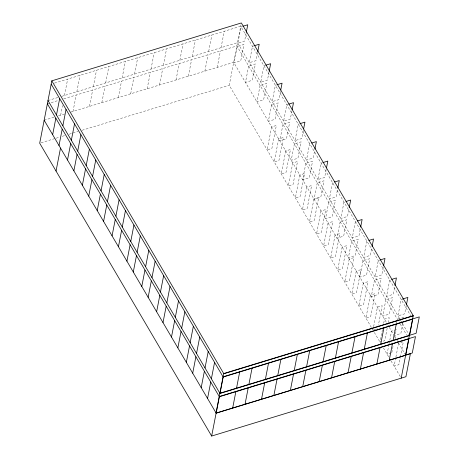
<?xml version="1.0" encoding="UTF-8"?>
<svg xmlns="http://www.w3.org/2000/svg" width="459" height="459" viewBox="0 0 459 459"><rect width="100%" height="100%" fill="white"/><g stroke="black" fill="none" stroke-linecap="round" stroke-linejoin="round"><path stroke-width="0.34" stroke-dasharray="2.29 1.72" d="M60.645 115.198L62.504 105.627M64.472 95.506L67.662 79.091M73.004 111.422L76.194 95.013M76.837 91.725L80.027 75.316M89.488 106.39L92.678 89.975M93.315 86.694L96.505 70.279M101.846 102.615L105.036 86.2M105.679 82.918L108.869 66.503M118.33 97.578L121.52 81.168M122.157 77.887L125.347 61.472M130.689 93.802L133.879 77.393M134.521 74.106L137.711 57.696M147.173 88.771L150.363 72.356M151 69.074L154.19 52.659M159.531 84.995L162.721 68.58M163.364 65.298L166.554 48.883M176.015 79.964L179.205 63.549M179.842 60.267L183.032 43.852M188.374 76.183L191.564 59.773M192.206 56.491L195.396 40.076M204.852 71.151L208.047 54.736M208.684 51.454L211.874 35.045M217.216 67.375L220.406 50.96M221.043 47.679L224.239 31.264M371.44 327.496L229.23 85.322L240.969 24.918M246.167 32.968L244.572 41.178L237.865 43.226L241.055 26.811L242.398 26.404M257.602 52.446L256.007 60.651L249.3 62.699L252.49 46.284L253.833 45.877M269.037 71.92L267.442 80.13L260.735 82.172L263.931 65.763L265.268 65.35M280.472 91.393L278.877 99.603L272.176 101.651L275.366 85.236L276.702 84.829M291.913 110.871L290.317 119.076L283.61 121.124L286.8 104.709L288.143 104.302M303.347 130.345L301.752 138.555L295.045 140.597L298.235 124.188L299.578 123.775M309.67 143.661L306.48 160.076L313.187 158.028L314.65 150.506M326.217 169.296L324.622 177.501L317.921 179.549L321.111 163.134L322.447 162.727M332.546 182.613L329.355 199.022L336.057 196.98L337.52 189.452M343.98 202.086L340.79 218.501L347.497 216.453L348.96 208.931M355.415 221.559L352.225 237.974L358.932 235.926L360.527 227.721M366.856 241.038L363.66 257.447L370.367 255.405L371.83 247.877M383.265 267.356L381.802 274.878L375.101 276.926L378.291 260.511L379.627 260.104M373.649 326.619L377.436 307.123L382.175 305.677L378.388 325.173M389.725 279.984L386.535 296.399L393.243 294.351L394.7 286.829M382.462 329.585L380.023 342.116L384.762 340.67L387.201 328.133M383.678 323.314L384.493 319.137L389.232 317.691L388.01 323.956M388.974 344.382L387.08 354.13L391.143 352.891M389.112 343.688L389.651 340.899M389.789 340.205L391.55 331.151L396.283 329.705L394.797 337.365M396.536 323.262L397.069 320.525M391.82 352.684L393.306 345.025M395.761 357.791L394.138 366.144L398.877 364.698L400.225 357.733M395.893 357.091L398.601 343.166M402.841 323.262L400.845 333.521L395.486 335.162M406.272 305.619L404.677 313.83L397.97 315.872L401.16 299.463L402.503 299.05M400.363 357.039L403.341 341.72L399.278 342.959M54.478 83.119L240.717 26.232L411.872 317.703M47.994 100.538L57.88 97.515M61.678 96.356L237.527 42.647L401.068 321.145M47.357 103.82L58.563 100.395M63.778 98.805L236.89 45.929L399.823 323.4M44.162 120.235L54.053 117.211M58.534 115.846L65.849 113.608M70.847 112.082L233.694 62.344L387.562 324.364M41.063 142.795L55.436 138.406M56.118 138.193L59.538 137.149M62.275 136.317L65.012 135.48M69.12 134.223L78.013 131.509M82.121 130.253L229.23 85.322M398.005 318.953L404.04 317.112M373.649 329.895L377.711 328.655M402.514 323.618L409.17 334.95M400.185 324.02L406.72 335.145M387.878 324.909L389.014 326.837M389.33 327.382L394.413 336.028M394.774 336.648L396.633 339.815M396.949 340.354L398.085 342.288M398.401 342.821L405.704 355.266M371.807 328.116L372.892 329.969M374.343 332.442L380.15 342.328M383.414 347.888L388.853 357.154M391.034 360.86L400.466 376.925M237.228 46.508L234.038 62.923L240.74 60.875L243.93 44.46L237.228 46.508M248.663 65.981L245.473 82.396L252.18 80.348L255.37 63.933L248.663 65.981M260.098 85.46L256.908 101.869L263.615 99.821L266.805 83.412L260.098 85.46M271.533 104.933L268.343 121.348L275.05 119.3L278.24 102.885L271.533 104.933M271.613 126.913L267.144 149.892L271.883 148.441L276.352 125.462L271.613 126.913M278.67 138.928L274.201 161.907L278.94 160.455L283.404 137.476L278.67 138.928M282.974 124.406L279.783 140.821L286.485 138.773L289.675 122.358L282.974 124.406M285.722 150.942L281.258 173.921L285.997 172.469L290.461 149.491L285.722 150.942M294.408 143.885L291.218 160.294L297.92 158.246L301.115 141.837L294.408 143.885M292.779 162.956L288.309 185.935L293.049 184.484L297.518 161.505L292.779 162.956M299.83 174.971L295.366 197.949L300.106 196.498L304.569 173.519L299.83 174.971M305.843 163.358L302.653 179.773L309.36 177.725L312.55 161.31L305.843 163.358M306.887 186.979L302.424 209.958L307.157 208.512L311.627 185.534L306.887 186.979M313.945 198.994L309.475 221.972L314.214 220.527L318.684 197.548L313.945 198.994M317.278 182.831L314.088 199.246L320.795 197.198L323.985 180.783L317.278 182.831M320.996 211.008L316.532 233.987L321.271 232.541L325.735 209.562L320.996 211.008M328.719 202.31L325.523 218.719L332.23 216.671L335.42 200.262L328.719 202.31M328.053 223.022L323.584 246.001L328.323 244.555L332.792 221.577L328.053 223.022M335.11 235.037L330.641 258.015L335.38 256.57L339.844 233.591L335.11 235.037M340.153 221.783L336.963 238.198L343.665 236.15L346.855 219.735L340.153 221.783M342.162 247.051L337.698 270.03L342.437 268.584L346.901 245.605L342.162 247.051M351.588 241.256L348.398 257.671L355.105 255.623L358.295 239.208L351.588 241.256M349.219 259.065L344.749 282.044L349.488 280.598L353.958 257.619L349.219 259.065M356.27 271.08L351.806 294.058L356.545 292.613L361.009 269.634L356.27 271.08M363.023 260.735L359.833 277.144L366.54 275.096L369.73 258.687L363.023 260.735M363.327 283.094L358.863 306.073L363.597 304.627L368.066 281.648L363.327 283.094M370.384 295.108L365.915 318.087L370.654 316.641L375.123 293.662L370.384 295.108M374.458 280.208L371.268 296.623L377.975 294.575L381.165 278.16L374.458 280.208M385.899 299.681L382.708 316.096L389.41 314.048L392.6 297.633L385.899 299.681"/><path stroke-width="0.69" d="M51.821 80.841L223.831 373.764L413.364 315.872L241.354 22.95L51.821 80.841L39.698 143.214L211.656 436.05L405.928 376.713L410.398 353.734L216.126 413.071L211.656 436.05M52.653 134.688L55.843 118.273M56.48 114.991L59.67 98.576M59.016 145.526L62.206 129.117M62.849 125.835L66.039 109.42M56.044 171.052L60.513 148.073M67.507 159.984L70.697 143.569M71.334 140.288L74.524 123.873M73.87 170.823L77.06 154.413M77.703 151.126L80.893 134.716M82.362 185.275L85.552 168.866M86.189 165.579L89.379 149.169M88.725 196.119L91.915 179.704M92.557 176.422L95.747 160.013M97.216 210.572L100.406 194.157M101.043 190.875L104.233 174.466M103.579 221.416L106.769 205.001M107.406 201.719L110.602 185.304M112.065 235.869L115.261 219.454M115.897 216.172L119.088 199.757M118.433 246.713L121.624 230.298M122.26 227.016L125.456 210.601M126.919 261.165L130.109 244.75M130.752 241.468L133.942 225.053M133.288 272.009L136.478 255.594M137.115 252.312L140.305 235.897M141.774 286.462L144.964 270.047M145.606 266.765L148.796 250.35M148.142 297.3L151.332 280.891M151.969 277.603L155.159 261.194M156.628 311.753L159.818 295.344M160.461 292.062L163.651 275.647M162.997 322.597L166.187 306.182M166.824 302.9L170.014 286.491M171.482 337.049L174.672 320.634M175.315 317.353L178.505 300.943M177.851 347.893L181.041 331.478M181.678 328.196L184.868 311.781M246.299 32.285L247.762 24.763L243.069 26.197M186.337 362.346L189.527 345.931M190.164 342.649L193.359 326.234M192.705 373.19L195.895 356.775M196.532 353.493L199.722 337.078M257.734 51.764L259.197 44.236L254.504 45.67M201.191 387.643L204.381 371.228M205.018 367.946L208.208 351.531M269.169 71.237L270.632 63.715L265.939 65.149M207.56 398.487L210.75 382.072M211.387 378.79L214.577 362.375M216.046 412.939L223.705 373.546L413.238 315.654L405.578 355.048L412.285 353L415.475 336.585L219.236 396.524M219.362 396.742L216.172 413.157L405.704 355.266L408.894 338.851L219.362 396.742L47.357 103.82M280.742 90.027L282.067 83.188L277.374 84.622M232.656 408.12L235.846 391.705M236.483 388.423L239.673 372.014M292.176 109.5L293.508 102.661L288.814 104.095M245.014 404.345L248.204 387.93M248.847 384.648L252.037 368.233M303.611 128.979L304.942 122.14L300.249 123.574M261.498 399.313L264.688 382.898M265.325 379.616L268.515 363.201M314.914 149.135L316.377 141.613L311.684 143.047M273.857 395.538L277.047 379.123M277.684 375.841L280.879 359.426M326.487 167.925L327.812 161.086L323.119 162.52M290.335 390.5L293.531 374.091M294.167 370.803L297.357 354.394M337.79 188.087L339.247 180.565L334.554 181.999M302.699 386.725L305.889 370.31M306.526 367.028L309.722 350.619M349.224 207.56L350.687 200.038L345.994 201.472M319.177 381.693L322.367 365.278M323.01 361.996L326.2 345.581M360.659 227.039L362.122 219.511L357.429 220.945M331.541 377.918L334.731 361.503M335.368 358.221L338.558 341.806M372.094 246.512L373.557 238.99L368.864 240.424M348.02 372.88L351.21 356.471M351.852 353.189L355.042 336.774M360.384 369.105L363.574 352.696M364.211 349.408L367.401 332.999M383.535 265.985L384.992 258.463L380.299 259.897M376.862 364.073L380.052 347.658M380.695 344.376L383.885 327.961M394.969 285.464L396.433 277.936L391.739 279.37M389.226 360.298L392.416 343.883M393.053 340.601L396.243 324.186M406.404 304.937L407.867 297.415L402.503 299.05M401.189 378.159L405.658 355.18M401.43 321.765L402.279 323.211M51.184 84.123L223.063 376.828L419.302 316.888L416.112 333.303L219.872 393.243L47.994 100.538M44.162 120.235L216.126 413.071M223.194 377.046L220.004 393.461L409.537 335.569L412.727 319.154L223.194 377.046"/></g></svg>
